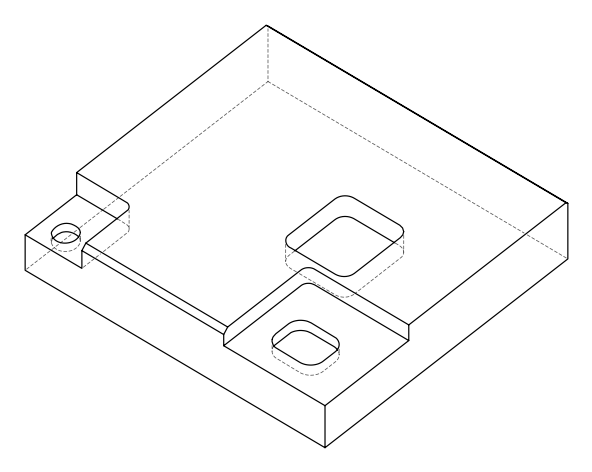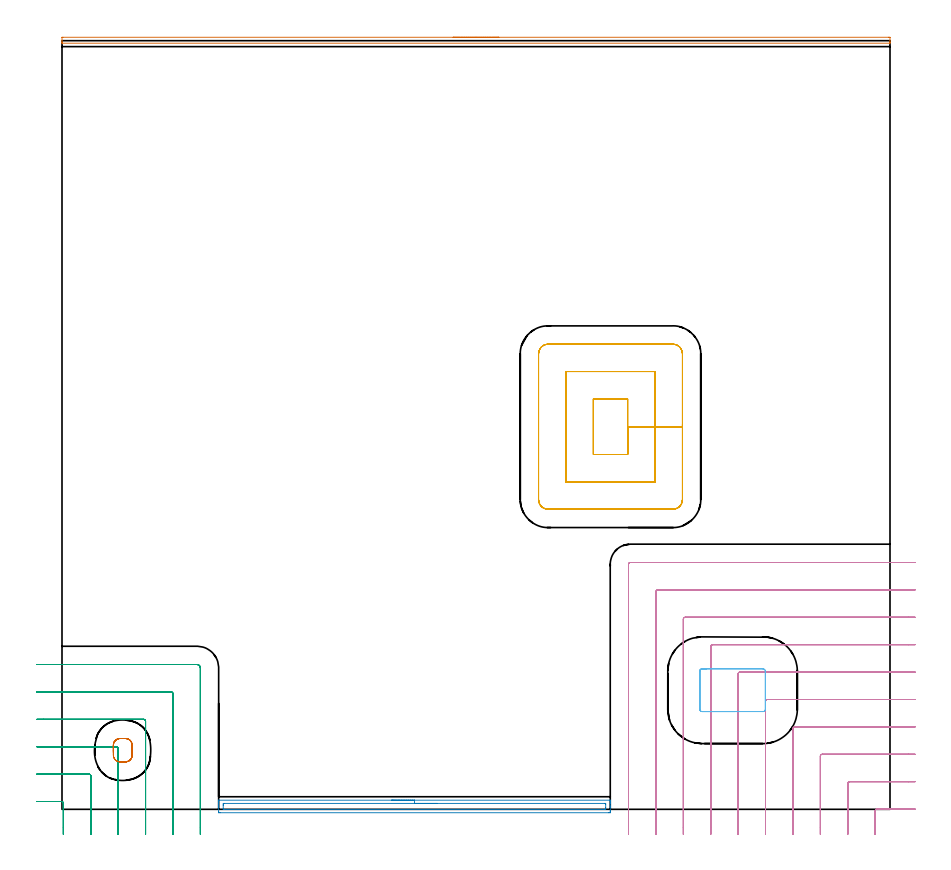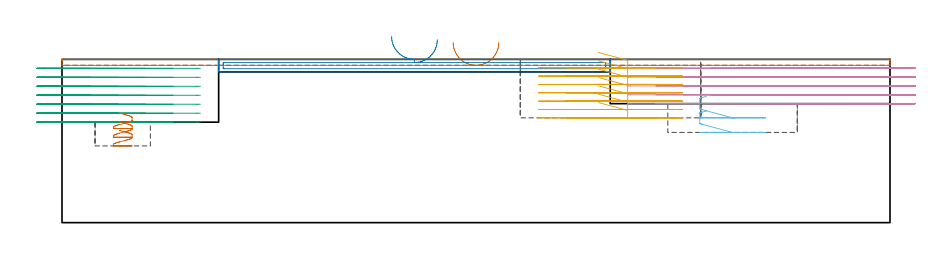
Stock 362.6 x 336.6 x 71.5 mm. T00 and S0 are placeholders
(PLAN: 7 operations, 3 tool changes, 38.6 min)
(1 AREA_MILL | FG_CHAMFER_SURFACE | UGT0205_001 | 3.06 min | 1224 mm3)
(2 AREA_MILL_1 | FG_CHAMFER_SURFACE_1 | UGT0205_001 | 2.94 min | 2705 mm3)
(3 MILL_CORNER_NOTCH_RECTANGULAR | CORNER_NOTCH_RECTANGULAR | UGT0201_008 | Follow Part, ap 4, ae 75% | 8.17 min | 134128 mm3)
(4 MILL_CORNER_NOTCH_RECTANGULAR_1 | CORNER_NOTCH_RECTANGULAR_1 | UGT0201_008 | Follow Part, ap 4, ae 75% | 14.93 min | 275543 mm3)
(5 MILL_RECTANGULAR_POCKET | POCKET_RECTANGULAR_STRAIGHT | UGT0201_008 | Follow Part, ap 4, ae 75% | 8.33 min | 175332 mm3)
(6 MILL_RECTANGULAR_POCKET_1 | POCKET_RECTANGULAR_STRAIGHT_1 | UGT0201_006 | Follow Part, ap 7, ae 75% | 0.68 min | 30931 mm3)
(7 MILL_RECTANGULAR_POCKET_2 | POCKET_RECTANGULAR_STRAIGHT_2 | UGT0201_008 | Follow Part, ap 4, ae 75% | 0.52 min | 5530 mm3)
(TOOL UGT0205_001 | Chamfer Mill 20 x 3 x 45 deg. | D20 FL50 Z2)
(TOOL UGT0201_008 | End Mill 16 mm | D16 FL32 Z4)
(TOOL UGT0201_006 | End Mill 28 mm | D28 FL25 Z2)
(OP 1 AREA_MILL)
G17 G21 G94 G90
T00 M6
G54
G17 G0 G90 X171.3 Y338.1 S1061 M3
G43 Z81.5 H0
Z78.9
G94 G1 X171.338 Z78.028 F250.
X171.452 Z77.164
X171.641 Z76.312
X171.903 Z75.48
X172.237 Z74.674
X172.64 Z73.9
X173.108 Z73.164
X173.64 Z72.472
X174.229 Z71.829
X174.872 Z71.24
X175.564 Z70.708
X176.3 Z70.24
X177.074 Z69.837
X177.88 Z69.503
X178.712 Z69.241
X179.563 Z69.052
X180.428 Z68.938
X181.3 Z68.9
X361.967
X362.201 Y338.099 Z68.901
X362.597 Y338.091 Z68.905
X362.6 Y338.044 Z68.953
Y336.8 Z70.195
Y336.071 Z70.929
Y335.849 Z71.151
X362.599 Y335.674 Z71.319
X362.59 Y335.503 Z71.488
X362.414 Y335.5 Z71.5
X0.185
X0.01 Y335.503 Z71.488
X0.001 Y335.673 Z71.319
X0. Y335.849 Z71.151
Y336.071 Z70.929
Y336.8 Z70.195
Y338.044 Z68.953
X0.003 Y338.091 Z68.905
X0.399 Y338.1 Z68.9
X181.3
X182.172 Z68.938
X183.036 Z69.052
X183.888 Z69.241
X184.72 Z69.503
X185.526 Z69.837
X186.3 Z70.24
X187.036 Z70.708
X187.728 Z71.24
X188.371 Z71.829
X188.96 Z72.472
X189.491 Z73.164
X189.96 Z73.9
X190.363 Z74.674
X190.697 Z75.48
X190.959 Z76.312
X191.148 Z77.163
X191.262 Z78.028
X191.3 Z78.9
G0 Z81.5
M5
M2
(OP 2 AREA_MILL_1)
G17 G21 G94 G90
T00 M6
G54
G17 G0 G90 X144.346 Y4. S1061 M3
G43 Z81.5 H0
G94 G1 X144.385 Z80.628 F250.
X144.498 Z79.763
X144.687 Z78.912
X144.95 Z78.08
X145.283 Z77.274
X145.686 Z76.5
X146.155 Z75.764
X146.686 Z75.072
X147.275 Z74.429
X147.919 Z73.84
X148.611 Z73.308
X149.346 Z72.84
X150.12 Z72.437
X150.926 Z72.103
X151.758 Z71.841
X152.61 Z71.652
X153.475 Z71.538
X154.346 Z71.5
X239.951
X240.09 Y3.997 Z71.488
X240.093 Y3.972 Z71.463
X240.1 Y3.645 Z71.144
Y3.173 Z70.672
Y2.581 Z70.076
Y1.398 Z68.894
Y0.806 Z68.3
Y-0.672 Z66.823
X240.098 Y-0.968 Z66.527
X240.092 Y-1.491 Z66.005
X240.034 Y-1.494 Z66.003
X239.505 Y-1.5 Z66.
X69.195
X68.666 Y-1.494 Z66.003
X68.608 Y-1.491 Z66.005
X68.6 Y-0.968 Z66.527
Y0.806 Z68.3
Y1.398 Z68.894
Y1.694 Z69.19
Y2.285 Z69.781
Y2.581 Z70.076
Y3.173 Z70.672
Y3.645 Z71.144
X68.602 Y3.971 Z71.462
X68.604 Y3.974 Z71.465
X68.669 Y3.995 Z71.49
X68.749 Y4. Z71.5
X154.346
Y2.586 Z70.086
X237.717
X238.09 Y2.581 Z70.081
X238.098 Y2.207 Z69.707
X238.1 Y0.806 Z68.306
X238.098 Y0.432 Z67.932
X238.09 Y-0.081 Z67.419
X237.727 Y-0.086 Z67.414
X70.983
X70.61 Y-0.081 Z67.419
X70.602 Y0.293 Z67.793
X70.6 Y1.694 Z69.194
X70.602 Y2.068 Z69.568
X70.61 Y2.581 Z70.081
X70.973 Y2.586 Z70.086
X154.346
X155.218 Z70.124
X156.083 Z70.238
X156.935 Z70.426
X157.767 Z70.689
X158.573 Z71.023
X159.346 Z71.425
X160.082 Z71.894
X160.774 Z72.425
X161.418 Z73.015
X162.007 Z73.658
X162.538 Z74.35
X163.007 Z75.086
X163.41 Z75.86
X163.743 Z76.666
X164.006 Z77.498
X164.195 Z78.349
X164.308 Z79.214
X164.346 Z80.086
G0 Z81.5
M5
M2
(OP 3 MILL_CORNER_NOTCH_RECTANGULAR)
G17 G21 G94 G90
T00 M6
G54
G17 G0 G90 X0.6 Y-11. S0 M3
G43 Z81.5 H0
Z67.571
G94 G1 Y-8. F250.
Y2.605 F500.
G3 X-0.195 Y3.4 R0.8
G1 X-8.
X-11. F250.
G0 Z81.5
X12.6 Y-11.
Z67.571
G1 Y-8.
Y14.605 F500.
G3 X11.805 Y15.4 R0.8
G1 X-8.
X-11. F250.
G0 Z81.5
X24.6 Y-11.
Z67.571
G1 Y-8.
Y26.605 F500.
G3 X23.805 Y27.4 R0.8
G1 X-8.
X-11. F250.
G0 Z81.5
X36.6 Y-11.
Z67.571
G1 Y-8.
Y38.604 F500.
G3 X35.804 Y39.4 R0.8
G1 X-8.
X-11. F250.
G0 Z81.5
X48.6 Y-11.
Z67.571
G1 Y-8.
Y50.604 F500.
G3 X47.804 Y51.4 R0.8
G1 X-8.
X-11. F250.
G0 Z81.5
X60.6 Y-11.
Z67.571
G1 Y-8.
Y61.9 F500.
G3 X59.1 Y63.4 R1.5
G1 X-8.
X-11. F250.
G0 Z81.5
X0.6 Y-11.
Z63.643
G1 Y-8.
Y2.605 F500.
G3 X-0.195 Y3.4 R0.8
G1 X-8.
X-11. F250.
G0 Z81.5
X12.6 Y-11.
Z63.643
G1 Y-8.
Y14.605 F500.
G3 X11.805 Y15.4 R0.8
G1 X-8.
X-11. F250.
G0 Z81.5
X24.6 Y-11.
Z63.643
G1 Y-8.
Y26.604 F500.
G3 X23.804 Y27.4 R0.8
G1 X-8.
X-11. F250.
G0 Z81.5
X36.6 Y-11.
Z63.643
G1 Y-8.
Y38.604 F500.
G3 X35.804 Y39.4 R0.8
G1 X-8.
X-11. F250.
G0 Z81.5
X48.6 Y-11.
Z63.643
G1 Y-8.
Y50.604 F500.
G3 X47.804 Y51.4 R0.8
G1 X-8.
X-11. F250.
G0 Z81.5
X60.6 Y-11.
Z63.643
G1 Y-8.
Y61.9 F500.
G3 X59.1 Y63.4 R1.5
G1 X-8.
X-11. F250.
G0 Z81.5
X0.6 Y-11.
Z59.714
G1 Y-8.
Y2.605 F500.
G3 X-0.195 Y3.4 R0.8
G1 X-8.
X-11. F250.
G0 Z81.5
X12.6 Y-11.
Z59.714
G1 Y-8.
Y14.605 F500.
G3 X11.805 Y15.4 R0.8
G1 X-8.
X-11. F250.
G0 Z81.5
X24.6 Y-11.
Z59.714
G1 Y-8.
Y26.604 F500.
G3 X23.804 Y27.4 R0.8
G1 X-8.
X-11. F250.
G0 Z81.5
X36.6 Y-11.
Z59.714
G1 Y-8.
Y38.604 F500.
G3 X35.804 Y39.4 R0.8
G1 X-8.
X-11. F250.
G0 Z81.5
X48.6 Y-11.
Z59.714
G1 Y-8.
Y50.604 F500.
G3 X47.804 Y51.4 R0.8
G1 X-8.
X-11. F250.
G0 Z81.5
X60.6 Y-11.
Z59.714
G1 Y-8.
Y61.9 F500.
G3 X59.1 Y63.4 R1.5
G1 X-8.
X-11. F250.
G0 Z81.5
X0.6 Y-11.
Z55.786
G1 Y-8.
Y2.605 F500.
G3 X-0.195 Y3.4 R0.8
G1 X-8.
X-11. F250.
G0 Z81.5
X12.6 Y-11.
Z55.786
G1 Y-8.
Y14.605 F500.
G3 X11.805 Y15.4 R0.8
G1 X-8.
X-11. F250.
G0 Z81.5
X24.6 Y-11.
Z55.786
G1 Y-8.
Y26.604 F500.
G3 X23.804 Y27.4 R0.8
G1 X-8.
X-11. F250.
G0 Z81.5
X36.6 Y-11.
Z55.786
G1 Y-8.
Y38.604 F500.
G3 X35.804 Y39.4 R0.8
G1 X-8.
X-11. F250.
G0 Z81.5
X48.6 Y-11.
Z55.786
G1 Y-8.
Y50.604 F500.
G3 X47.804 Y51.4 R0.8
G1 X-8.
X-11. F250.
G0 Z81.5
X60.6 Y-11.
Z55.786
G1 Y-8.
Y61.9 F500.
G3 X59.1 Y63.4 R1.5
G1 X-8.
X-11. F250.
G0 Z81.5
X0.6 Y-11.
Z51.857
G1 Y-8.
Y2.605 F500.
G3 X-0.195 Y3.4 R0.8
G1 X-8.
X-11. F250.
G0 Z81.5
X12.6 Y-11.
Z51.857
G1 Y-8.
Y14.605 F500.
G3 X11.805 Y15.4 R0.8
G1 X-8.
X-11. F250.
G0 Z81.5
X24.6 Y-11.
Z51.857
G1 Y-8.
Y26.604 F500.
G3 X23.804 Y27.4 R0.8
G1 X-8.
X-11. F250.
G0 Z81.5
X36.6 Y-11.
Z51.857
G1 Y-8.
Y38.604 F500.
G3 X35.804 Y39.4 R0.8
G1 X-8.
X-11. F250.
G0 Z81.5
X48.6 Y-11.
Z51.857
G1 Y-8.
Y50.604 F500.
G3 X47.804 Y51.4 R0.8
G1 X-8.
X-11. F250.
G0 Z81.5
X60.6 Y-11.
Z51.857
G1 Y-8.
Y61.9 F500.
G3 X59.1 Y63.4 R1.5
G1 X-8.
X-11. F250.
G0 Z81.5
X0.6 Y-11.
Z47.929
G1 Y-8.
Y2.605 F500.
G3 X-0.195 Y3.4 R0.8
G1 X-8.
X-11. F250.
G0 Z81.5
X12.6 Y-11.
Z47.929
G1 Y-8.
Y14.605 F500.
G3 X11.805 Y15.4 R0.8
G1 X-8.
X-11. F250.
G0 Z81.5
X24.6 Y-11.
Z47.929
G1 Y-8.
Y26.604 F500.
G3 X23.804 Y27.4 R0.8
G1 X-8.
X-11. F250.
G0 Z81.5
X36.6 Y-11.
Z47.929
G1 Y-8.
Y38.604 F500.
G3 X35.804 Y39.4 R0.8
G1 X-8.
X-11. F250.
G0 Z81.5
X48.6 Y-11.
Z47.929
G1 Y-8.
Y50.604 F500.
G3 X47.804 Y51.4 R0.8
G1 X-8.
X-11. F250.
G0 Z81.5
X60.6 Y-11.
Z47.929
G1 Y-8.
Y61.9 F500.
G3 X59.1 Y63.4 R1.5
G1 X-8.
X-11. F250.
G0 Z81.5
X0.6 Y-11.
Z44.
G1 Y-8.
Y2.605 F500.
G3 X-0.195 Y3.4 R0.8
G1 X-8.
X-11. F250.
G0 Z81.5
X12.6 Y-11.
Z44.
G1 Y-8.
Y14.605 F500.
G3 X11.805 Y15.4 R0.8
G1 X-8.
X-11. F250.
G0 Z81.5
X24.6 Y-11.
Z44.
G1 Y-8.
Y26.604 F500.
G3 X23.804 Y27.4 R0.8
G1 X-8.
X-11. F250.
G0 Z81.5
X36.6 Y-11.
Z44.
G1 Y-8.
Y38.604 F500.
G3 X35.804 Y39.4 R0.8
G1 X-8.
X-11. F250.
G0 Z81.5
X48.6 Y-11.
Z44.
G1 Y-8.
Y50.604 F500.
G3 X47.804 Y51.4 R0.8
G1 X-8.
X-11. F250.
G0 Z81.5
X60.6 Y-11.
Z44.
G1 Y-8.
Y61.9 F500.
G3 X59.1 Y63.4 R1.5
G1 X-8.
X-11. F250.
G0 Z81.5
M5
M2
(OP 4 MILL_CORNER_NOTCH_RECTANGULAR_1)
G17 G21 G94 G90
T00 M6
G54
G17 G0 G90 X373.6 Y0.1 S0 M3
G43 Z81.5 H0
Z67.62
G94 G1 X370.6 F250.
X356.893 F500.
G3 X356.1 Y-0.693 R0.8
G1 Y-8.
Y-11. F250.
G0 Z81.5
X373.6 Y12.1
Z67.62
G1 X370.6
X344.893 F500.
G3 X344.1 Y11.307 R0.8
G1 Y-8.
Y-11. F250.
G0 Z81.5
X373.6 Y24.1
Z67.62
G1 X370.6
X332.894 F500.
G3 X332.1 Y23.306 R0.8
G1 Y-8.
Y-11. F250.
G0 Z81.5
X373.6 Y36.1
Z67.62
G1 X370.6
X320.894 F500.
G3 X320.1 Y35.306 R0.8
G1 Y-8.
Y-11. F250.
G0 Z81.5
X373.6 Y48.1
Z67.62
G1 X370.6
X308.894 F500.
G3 X308.1 Y47.306 R0.8
G1 Y-8.
Y-11. F250.
G0 Z81.5
X373.6 Y60.1
Z67.62
G1 X370.6
X296.895 F500.
G3 X296.1 Y59.305 R0.8
G1 Y-8.
Y-11. F250.
G0 Z81.5
X373.6 Y72.1
Z67.62
G1 X370.6
X284.895 F500.
G3 X284.1 Y71.305 R0.8
G1 Y-8.
Y-11. F250.
G0 Z81.5
X373.6 Y84.1
Z67.62
G1 X370.6
X272.895 F500.
G3 X272.1 Y83.305 R0.8
G1 Y-8.
Y-11. F250.
G0 Z81.5
X373.6 Y96.1
Z67.62
G1 X370.6
X260.896 F500.
G3 X260.1 Y95.304 R0.8
G1 Y-8.
Y-11. F250.
G0 Z81.5
X373.6 Y108.1
Z67.62
G1 X370.6
X248.896 F500.
G3 X248.1 Y107.304 R0.8
G1 Y-8.
Y-11. F250.
G0 Z81.5
X373.6 Y0.1
Z63.74
G1 X370.6
X356.893 F500.
G3 X356.1 Y-0.693 R0.8
G1 Y-8.
Y-11. F250.
G0 Z81.5
X373.6 Y12.1
Z63.74
G1 X370.6
X344.893 F500.
G3 X344.1 Y11.307 R0.8
G1 Y-8.
Y-11. F250.
G0 Z81.5
X373.6 Y24.1
Z63.74
G1 X370.6
X332.894 F500.
G3 X332.1 Y23.306 R0.8
G1 Y-8.
Y-11. F250.
G0 Z81.5
X373.6 Y36.1
Z63.74
G1 X370.6
X320.894 F500.
G3 X320.1 Y35.306 R0.8
G1 Y-8.
Y-11. F250.
G0 Z81.5
X373.6 Y48.1
Z63.74
G1 X370.6
X308.895 F500.
G3 X308.1 Y47.305 R0.8
G1 Y-8.
Y-11. F250.
G0 Z81.5
X373.6 Y60.1
Z63.74
G1 X370.6
X296.895 F500.
G3 X296.1 Y59.305 R0.8
G1 Y-8.
Y-11. F250.
G0 Z81.5
X373.6 Y72.1
Z63.74
G1 X370.6
X284.895 F500.
G3 X284.1 Y71.305 R0.8
G1 Y-8.
Y-11. F250.
G0 Z81.5
X373.6 Y84.1
Z63.74
G1 X370.6
X272.896 F500.
G3 X272.1 Y83.304 R0.8
G1 Y-8.
Y-11. F250.
G0 Z81.5
X373.6 Y96.1
Z63.74
G1 X370.6
X260.896 F500.
G3 X260.1 Y95.304 R0.8
G1 Y-8.
Y-11. F250.
G0 Z81.5
X373.6 Y108.1
Z63.74
G1 X370.6
X248.896 F500.
G3 X248.1 Y107.304 R0.8
G1 Y-8.
Y-11. F250.
G0 Z81.5
X373.6 Y0.1
Z59.86
G1 X370.6
X356.893 F500.
G3 X356.1 Y-0.693 R0.8
G1 Y-8.
Y-11. F250.
G0 Z81.5
X373.6 Y12.1
Z59.86
G1 X370.6
X344.893 F500.
G3 X344.1 Y11.307 R0.8
G1 Y-8.
Y-11. F250.
G0 Z81.5
X373.6 Y24.1
Z59.86
G1 X370.6
X332.894 F500.
G3 X332.1 Y23.306 R0.8
G1 Y-8.
Y-11. F250.
G0 Z81.5
X373.6 Y36.1
Z59.86
G1 X370.6
X320.894 F500.
G3 X320.1 Y35.306 R0.8
G1 Y-8.
Y-11. F250.
G0 Z81.5
X373.6 Y48.1
Z59.86
G1 X370.6
X308.895 F500.
G3 X308.1 Y47.305 R0.8
G1 Y-8.
Y-11. F250.
G0 Z81.5
X373.6 Y60.1
Z59.86
G1 X370.6
X296.895 F500.
G3 X296.1 Y59.305 R0.8
G1 Y-8.
Y-11. F250.
G0 Z81.5
X373.6 Y72.1
Z59.86
G1 X370.6
X284.895 F500.
G3 X284.1 Y71.305 R0.8
G1 Y-8.
Y-11. F250.
G0 Z81.5
X373.6 Y84.1
Z59.86
G1 X370.6
X272.896 F500.
G3 X272.1 Y83.304 R0.8
G1 Y-8.
Y-11. F250.
G0 Z81.5
X373.6 Y96.1
Z59.86
G1 X370.6
X260.896 F500.
G3 X260.1 Y95.304 R0.8
G1 Y-8.
Y-11. F250.
G0 Z81.5
X373.6 Y108.1
Z59.86
G1 X370.6
X248.896 F500.
G3 X248.1 Y107.304 R0.8
G1 Y-8.
Y-11. F250.
G0 Z81.5
X373.6 Y0.1
Z55.98
G1 X370.6
X356.893 F500.
G3 X356.1 Y-0.693 R0.8
G1 Y-8.
Y-11. F250.
G0 Z81.5
X373.6 Y12.1
Z55.98
G1 X370.6
X344.893 F500.
G3 X344.1 Y11.307 R0.8
G1 Y-8.
Y-11. F250.
G0 Z81.5
X373.6 Y24.1
Z55.98
G1 X370.6
X332.894 F500.
G3 X332.1 Y23.306 R0.8
G1 Y-8.
Y-11. F250.
G0 Z81.5
X373.6 Y36.1
Z55.98
G1 X370.6
X320.894 F500.
G3 X320.1 Y35.306 R0.8
G1 Y-8.
Y-11. F250.
G0 Z81.5
X373.6 Y48.1
Z55.98
G1 X370.6
X308.895 F500.
G3 X308.1 Y47.305 R0.8
G1 Y-8.
Y-11. F250.
G0 Z81.5
X373.6 Y60.1
Z55.98
G1 X370.6
X296.895 F500.
G3 X296.1 Y59.305 R0.8
G1 Y-8.
Y-11. F250.
G0 Z81.5
X373.6 Y72.1
Z55.98
G1 X370.6
X284.895 F500.
G3 X284.1 Y71.305 R0.8
G1 Y-8.
Y-11. F250.
G0 Z81.5
X373.6 Y84.1
Z55.98
G1 X370.6
X272.896 F500.
G3 X272.1 Y83.304 R0.8
G1 Y-8.
Y-11. F250.
G0 Z81.5
X373.6 Y96.1
Z55.98
G1 X370.6
X260.896 F500.
G3 X260.1 Y95.304 R0.8
G1 Y-8.
Y-11. F250.
G0 Z81.5
X373.6 Y108.1
Z55.98
G1 X370.6
X248.896 F500.
G3 X248.1 Y107.304 R0.8
G1 Y-8.
Y-11. F250.
G0 Z81.5
X373.6 Y0.1
Z52.1
G1 X370.6
X356.893 F500.
G3 X356.1 Y-0.693 R0.8
G1 Y-8.
Y-11. F250.
G0 Z81.5
X373.6 Y12.1
Z52.1
G1 X370.6
X344.893 F500.
G3 X344.1 Y11.307 R0.8
G1 Y-8.
Y-11. F250.
G0 Z81.5
X373.6 Y24.1
Z52.1
G1 X370.6
X332.894 F500.
G3 X332.1 Y23.306 R0.8
G1 Y-8.
Y-11. F250.
G0 Z81.5
X373.6 Y36.1
Z52.1
G1 X370.6
X320.894 F500.
G3 X320.1 Y35.306 R0.8
G1 Y-8.
Y-11. F250.
G0 Z81.5
X373.6 Y48.1
Z52.1
G1 X370.6
X308.895 F500.
G3 X308.1 Y47.305 R0.8
G1 Y-8.
Y-11. F250.
G0 Z81.5
X373.6 Y60.1
Z52.1
G1 X370.6
X296.895 F500.
G3 X296.1 Y59.305 R0.8
G1 Y-8.
Y-11. F250.
G0 Z81.5
X373.6 Y72.1
Z52.1
G1 X370.6
X284.895 F500.
G3 X284.1 Y71.305 R0.8
G1 Y-8.
Y-11. F250.
G0 Z81.5
X373.6 Y84.1
Z52.1
G1 X370.6
X272.896 F500.
G3 X272.1 Y83.304 R0.8
G1 Y-8.
Y-11. F250.
G0 Z81.5
X373.6 Y96.1
Z52.1
G1 X370.6
X260.896 F500.
G3 X260.1 Y95.304 R0.8
G1 Y-8.
Y-11. F250.
G0 Z81.5
X373.6 Y108.1
Z52.1
G1 X370.6
X248.896 F500.
G3 X248.1 Y107.304 R0.8
G1 Y-8.
Y-11. F250.
G0 Z81.5
M5
M2
(OP 5 MILL_RECTANGULAR_POCKET)
G17 G21 G94 G90
T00 M6
G54
G17 G0 G90 X235.005 Y155.4 S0 M3
G43 Z81.5 H0
Z74.5
G94 G1 X247.7 Z71.098 F250.
Y167.55 Z67.843
Y179.7 F500.
X232.7
Y155.4
X247.7
Y167.55
X259.7
Y191.7
X220.7
Y143.4
X259.7
Y167.55
X271.7
Y199.5
G3 X267.5 Y203.7 R4.2
G1 X212.9
G3 X208.7 Y199.5 R4.2
G1 Y135.6
G3 X212.9 Y131.4 R4.2
G1 X267.5
G3 X271.7 Y135.6 R4.2
G1 Y167.55
Y168.55
G0 X235.005 Y155.4 Z70.843
G1 X247.7 Z67.441 F250.
Y167.55 Z64.186
Y179.7 F500.
X232.7
Y155.4
X247.7
Y167.55
X259.7
Y191.7
X220.7
Y143.4
X259.7
Y167.55
X271.7
Y199.5
G3 X267.5 Y203.7 R4.2
G1 X212.9
G3 X208.7 Y199.5 R4.2
G1 Y135.6
G3 X212.9 Y131.4 R4.2
G1 X267.5
G3 X271.7 Y135.6 R4.2
G1 Y167.55
Y168.55
G0 X235.005 Y155.4 Z67.186
G1 X247.7 Z63.784 F250.
Y167.55 Z60.529
Y179.7 F500.
X232.7
Y155.4
X247.7
Y167.55
X259.7
Y191.7
X220.7
Y143.4
X259.7
Y167.55
X271.7
Y199.5
G3 X267.5 Y203.7 R4.2
G1 X212.9
G3 X208.7 Y199.5 R4.2
G1 Y135.6
G3 X212.9 Y131.4 R4.2
G1 X267.5
G3 X271.7 Y135.6 R4.2
G1 Y167.55
Y168.55
G0 X235.005 Y155.4 Z63.529
G1 X247.7 Z60.127 F250.
Y167.55 Z56.871
Y179.7 F500.
X232.7
Y155.4
X247.7
Y167.55
X259.7
Y191.7
X220.7
Y143.4
X259.7
Y167.55
X271.7
Y199.5
G3 X267.5 Y203.7 R4.2
G1 X212.9
G3 X208.7 Y199.5 R4.2
G1 Y135.6
G3 X212.9 Y131.4 R4.2
G1 X267.5
G3 X271.7 Y135.6 R4.2
G1 Y167.55
Y168.55
G0 X235.005 Y155.4 Z59.871
G1 X247.7 Z56.47 F250.
Y167.55 Z53.214
Y179.7 F500.
X232.7
Y155.4
X247.7
Y167.55
X259.7
Y191.7
X220.7
Y143.4
X259.7
Y167.55
X271.7
Y199.5
G3 X267.5 Y203.7 R4.2
G1 X212.9
G3 X208.7 Y199.5 R4.2
G1 Y135.6
G3 X212.9 Y131.4 R4.2
G1 X267.5
G3 X271.7 Y135.6 R4.2
G1 Y167.55
Y168.55
G0 X235.005 Y155.4 Z56.214
G1 X247.7 Z52.813 F250.
Y167.55 Z49.557
Y179.7 F500.
X232.7
Y155.4
X247.7
Y167.55
X259.7
Y191.7
X220.7
Y143.4
X259.7
Y167.55
X271.7
Y199.5
G3 X267.5 Y203.7 R4.2
G1 X212.9
G3 X208.7 Y199.5 R4.2
G1 Y135.6
G3 X212.9 Y131.4 R4.2
G1 X267.5
G3 X271.7 Y135.6 R4.2
G1 Y167.55
Y168.55
G0 X235.005 Y155.4 Z52.557
G1 X247.7 Z49.156 F250.
Y167.55 Z45.9
Y179.7 F500.
X232.7
Y155.4
X247.7
Y167.55
X259.7
Y191.7
X220.7
Y143.4
X259.7
Y167.55
X271.7
Y199.5
G3 X267.5 Y203.7 R4.2
G1 X212.9
G3 X208.7 Y199.5 R4.2
G1 Y135.6
G3 X212.9 Y131.4 R4.2
G1 X267.5
G3 X271.7 Y135.6 R4.2
G1 Y167.55
Y168.55
G0 Z81.5
M5
M2
(OP 6 MILL_RECTANGULAR_POCKET_1)
G17 G21 G94 G90
T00 M6
G54
G17 G0 G90 X282.183 Y61.5 S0 M3
G43 Z81.5 H0
Z55.3
G94 G1 X280.3 Z54.795 F250.
X280.2 Z54.769
X279.933 Y61.436 Z54.695
X279.693 Y61.301 Z54.621
X279.499 Y61.107 Z54.548
X279.364 Y60.867 Z54.474
X279.3 Y60.6 Z54.4
Y43.7 Z49.872
X279.364 Y43.433 Z49.798
X279.499 Y43.193 Z49.725
X279.693 Y42.999 Z49.651
X279.933 Y42.864 Z49.578
X280.2 Y42.8 Z49.504
X280.3 Z49.477
X293.65 Z45.9
X307. F500.
G3 X308. Y43.8 R1.
G1 Y60.5
G3 X307. Y61.5 R1.
G1 X280.3
G3 X279.3 Y60.5 R1.
G1 Y43.8
G3 X280.3 Y42.8 R1.
G1 X293.65
X294.65
G0 X282.183 Y61.5 Z48.9
G1 X280.3 Z48.395 F250.
X280.2 Z48.369
X279.933 Y61.436 Z48.295
X279.693 Y61.301 Z48.221
X279.499 Y61.107 Z48.148
X279.364 Y60.867 Z48.074
X279.3 Y60.6 Z48.
Y43.7 Z43.472
X279.364 Y43.433 Z43.398
X279.499 Y43.193 Z43.325
X279.693 Y42.999 Z43.251
X279.933 Y42.864 Z43.178
X280.2 Y42.8 Z43.104
X280.3 Z43.077
X293.65 Z39.5
X307. F500.
G3 X308. Y43.8 R1.
G1 Y60.5
G3 X307. Y61.5 R1.
G1 X280.3
G3 X279.3 Y60.5 R1.
G1 Y43.8
G3 X280.3 Y42.8 R1.
G1 X293.65
X294.65
G0 Z81.5
M5
M2
(OP 7 MILL_RECTANGULAR_POCKET_2)
G17 G21 G94 G90
T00 M6
G54
G17 G0 G90 X25.135 Y20.813 S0 M3
G43 Z81.5 H0
Z47.97
G94 G1 X25.23 Y20.8 Z47.944 F250.
X25.4 Z47.899
X27.97 Z47.21
X28.434 Y20.865 Z47.085
X28.882 Y21.004 Z46.959
X29.301 Y21.213 Z46.833
X29.682 Y21.487 Z46.708
X30.013 Y21.818 Z46.582
X30.287 Y22.199 Z46.457
X30.496 Y22.618 Z46.331
X30.635 Y23.066 Z46.206
X30.7 Y23.53 Z46.08
Y28.27 Z44.81
X30.635 Y28.734 Z44.684
X30.496 Y29.182 Z44.559
X30.287 Y29.601 Z44.433
X30.013 Y29.982 Z44.307
X29.682 Y30.313 Z44.182
X29.301 Y30.587 Z44.056
X28.882 Y30.796 Z43.931
X28.434 Y30.935 Z43.805
X27.97 Y31. Z43.68
X25.23 Z42.945
X24.766 Y30.935 Z42.82
X24.318 Y30.796 Z42.694
X23.899 Y30.587 Z42.569
X23.518 Y30.313 Z42.443
X23.187 Y29.982 Z42.317
X22.913 Y29.601 Z42.192
X22.704 Y29.182 Z42.066
X22.565 Y28.734 Z41.941
X22.5 Y28.27 Z41.815
Y28.1 Z41.769
Y25.9 Z41.18
Y23.7 F500.
G3 X25.4 Y20.8 R2.9
G1 X27.8
G3 X30.7 Y23.7 R2.9
G1 Y28.1
G3 X27.8 Y31. R2.9
G1 X25.4
G3 X22.5 Y28.1 R2.9
G1 Y25.9
Y24.9
G0 X25.135 Y20.813 Z44.18
G1 X25.23 Y20.8 Z44.155 F250.
X25.4 Z44.109
X27.97 Z43.42
X28.434 Y20.865 Z43.295
X28.882 Y21.004 Z43.169
X29.301 Y21.213 Z43.043
X29.682 Y21.487 Z42.918
X30.013 Y21.818 Z42.792
X30.287 Y22.199 Z42.667
X30.496 Y22.618 Z42.541
X30.635 Y23.066 Z42.416
X30.7 Y23.53 Z42.29
Y28.27 Z41.02
X30.635 Y28.734 Z40.894
X30.496 Y29.182 Z40.769
X30.287 Y29.601 Z40.643
X30.013 Y29.982 Z40.517
X29.682 Y30.313 Z40.392
X29.301 Y30.587 Z40.266
X28.882 Y30.796 Z40.141
X28.434 Y30.935 Z40.015
X27.97 Y31. Z39.89
X25.23 Z39.155
X24.766 Y30.935 Z39.03
X24.318 Y30.796 Z38.904
X23.899 Y30.587 Z38.779
X23.518 Y30.313 Z38.653
X23.187 Y29.982 Z38.527
X22.913 Y29.601 Z38.402
X22.704 Y29.182 Z38.276
X22.565 Y28.734 Z38.151
X22.5 Y28.27 Z38.025
Y28.1 Z37.979
Y25.9 Z37.39
Y23.7 F500.
G3 X25.4 Y20.8 R2.9
G1 X27.8
G3 X30.7 Y23.7 R2.9
G1 Y28.1
G3 X27.8 Y31. R2.9
G1 X25.4
G3 X22.5 Y28.1 R2.9
G1 Y25.9
Y24.9
G0 X25.135 Y20.813 Z40.39
G1 X25.23 Y20.8 Z40.365 F250.
X25.4 Z40.319
X27.97 Z39.63
X28.434 Y20.865 Z39.505
X28.882 Y21.004 Z39.379
X29.301 Y21.213 Z39.253
X29.682 Y21.487 Z39.128
X30.013 Y21.818 Z39.002
X30.287 Y22.199 Z38.877
X30.496 Y22.618 Z38.751
X30.635 Y23.066 Z38.626
X30.7 Y23.53 Z38.5
Y28.27 Z37.23
X30.635 Y28.734 Z37.104
X30.496 Y29.182 Z36.979
X30.287 Y29.601 Z36.853
X30.013 Y29.982 Z36.727
X29.682 Y30.313 Z36.602
X29.301 Y30.587 Z36.476
X28.882 Y30.796 Z36.351
X28.434 Y30.935 Z36.225
X27.97 Y31. Z36.1
X25.23 Z35.365
X24.766 Y30.935 Z35.24
X24.318 Y30.796 Z35.114
X23.899 Y30.587 Z34.989
X23.518 Y30.313 Z34.863
X23.187 Y29.982 Z34.737
X22.913 Y29.601 Z34.612
X22.704 Y29.182 Z34.486
X22.565 Y28.734 Z34.361
X22.5 Y28.27 Z34.235
Y28.1 Z34.189
Y25.9 Z33.6
Y23.7 F500.
G3 X25.4 Y20.8 R2.9
G1 X27.8
G3 X30.7 Y23.7 R2.9
G1 Y28.1
G3 X27.8 Y31. R2.9
G1 X25.4
G3 X22.5 Y28.1 R2.9
G1 Y25.9
Y24.9
G0 Z81.5
M5
M2
